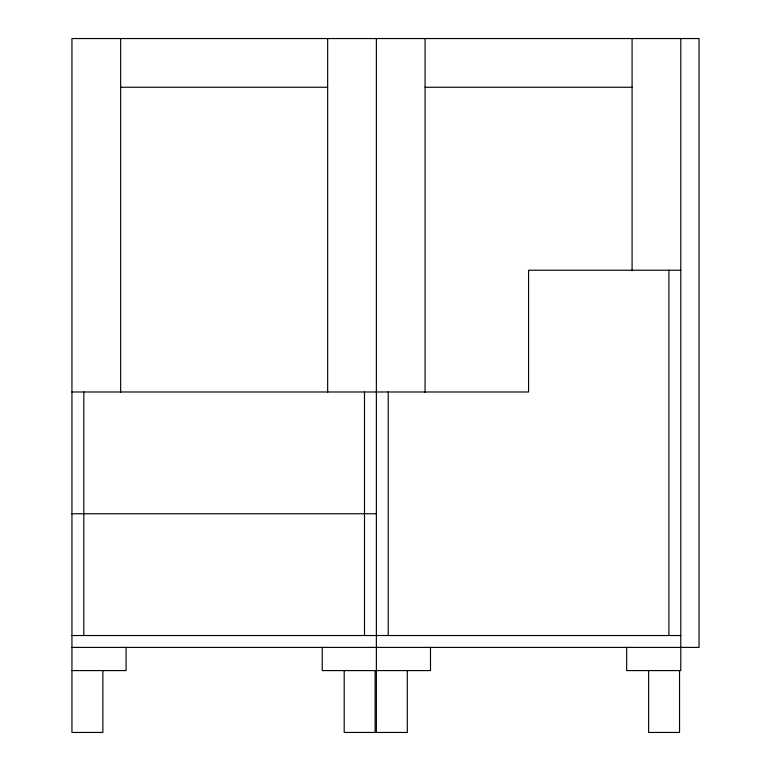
<?xml version="1.0" encoding="UTF-8"?>
<svg xmlns="http://www.w3.org/2000/svg" width="771" height="771" viewBox="0 0 771 771"><rect width="100%" height="100%" fill="white"/><g stroke="black" fill="none" stroke-linecap="round" stroke-linejoin="round"><path stroke-width="1.16" d="M120.652 87.258L327.656 87.258M425.072 87.258L632.085 87.258M680.793 270.216L528.578 270.216L528.578 391.986L71.944 391.986M71.944 513.756L376.364 513.756M71.944 635.526L680.793 635.526M71.944 647.399L699.056 647.399L699.056 38.55L71.944 38.55L71.944 732.45L102.871 732.45L102.871 670.587M71.944 670.587L126.068 670.587L126.068 647.399M680.793 38.55L680.793 670.587L626.659 670.587L626.659 647.399M679.55 670.587L679.55 732.45L648.613 732.45L648.613 670.587M668.92 270.216L668.92 635.526M632.085 38.55L632.085 270.775M430.497 647.399L430.497 670.587L322.239 670.587L322.239 647.399M425.072 38.55L425.072 392.304M407.3 670.587L407.3 732.45L376.364 732.45L376.364 38.55M388.237 391.986L388.237 635.526M375.12 670.587L375.12 732.45L344.194 732.45L344.194 670.587M364.49 391.986L364.49 635.526M327.656 38.55L327.656 392.304M120.652 38.55L120.652 392.304M83.817 391.986L83.817 635.526"/></g></svg>
